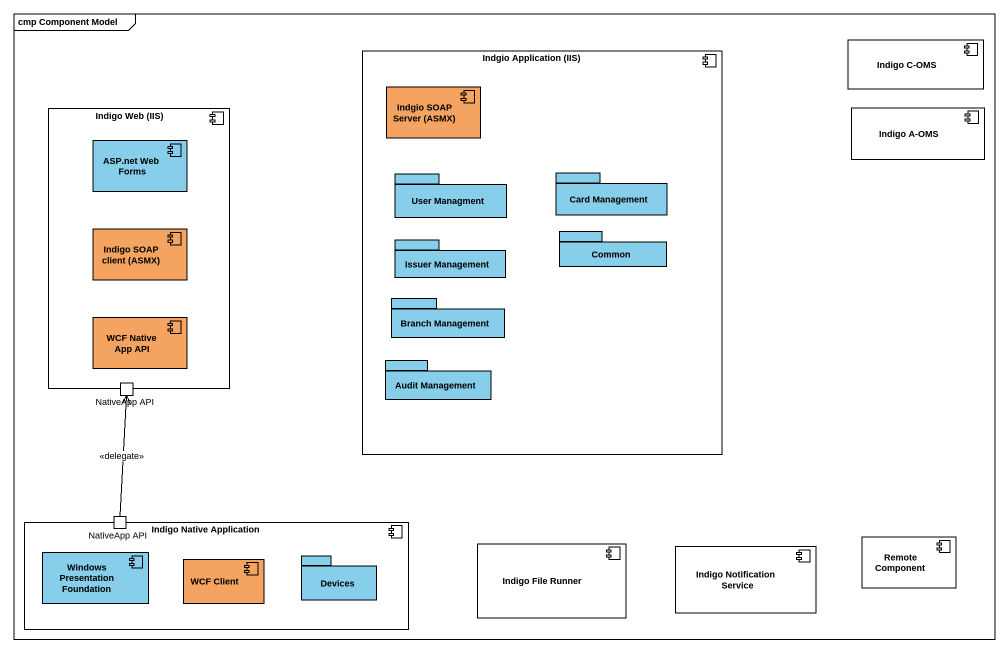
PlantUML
@startuml
mainframe cmp Component Model
component "Indgio Application (IIS)" as Indgio_Application_IIS {
  component "Indgio SOAP Server (ASMX)" as Indgio_SOAP_Server_ASMX #F4A460
  package "User Managment" as User_Managment #87CEEB {
  }
  package "Card Management" as Card_Management #87CEEB {
  }
  package "Issuer Management" as Issuer_Management #87CEEB {
  }
  package Common #87CEEB {
  }
  package "Branch Management" as Branch_Management #87CEEB {
  }
  package "Audit Management" as Audit_Management #87CEEB {
  }
}
component "Indigo C-OMS" as Indigo_C_OMS
component "Indigo Web (IIS)" as Indigo_Web_IIS {
  component "ASP.net Web Forms" as ASP_net_Web_Forms #87CEEB
  component "Indigo SOAP client (ASMX)" as Indigo_SOAP_client_ASMX #F4A460
  component "WCF Native App API" as WCF_Native_App_API #F4A460
  port "NativeApp API" as NativeApp_API
}
component "Indigo A-OMS" as Indigo_A_OMS
component "Indigo Native Application" as Indigo_Native_Application {
  port "NativeApp API" as NativeApp_API_2
  component "Windows Presentation Foundation" as Windows_Presentation #87CEEB
  component "WCF Client" as WCF_Client #F4A460
  package Devices #87CEEB {
  }
}
component "Indigo File Runner" as Indigo_File_Runner
component "Indigo Notification Service" as Indigo_Notification_Service
component "Remote Component" as Remote_Component
NativeApp_API_2 -up-> NativeApp_API : <<delegate>>
@enduml
